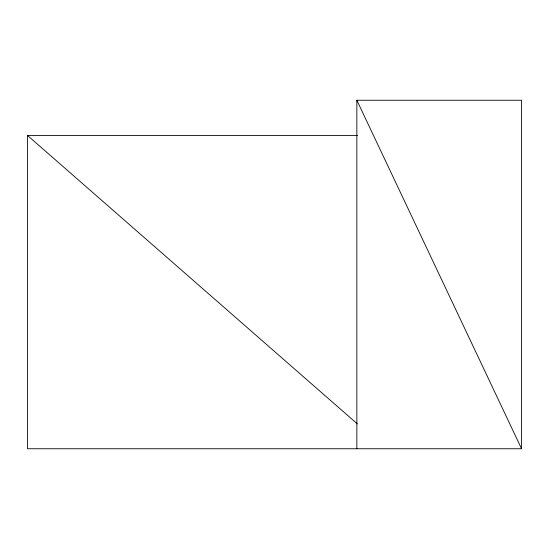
<?xml version="1.0" encoding="UTF-8"?>
<svg xmlns="http://www.w3.org/2000/svg" width="549" height="549" viewBox="0 0 549 549"><rect width="100%" height="100%" fill="white"/><g stroke="black" fill="none" stroke-linecap="round" stroke-linejoin="round"><path stroke-width="0.82" d="M356.85 448.746L356.85 100.254L521.55 100.254L521.55 448.746L27.45 448.746L27.45 135.404L357.474 135.404M27.45 135.404L357.358 423.903M356.85 100.254L521.55 448.746"/></g></svg>
